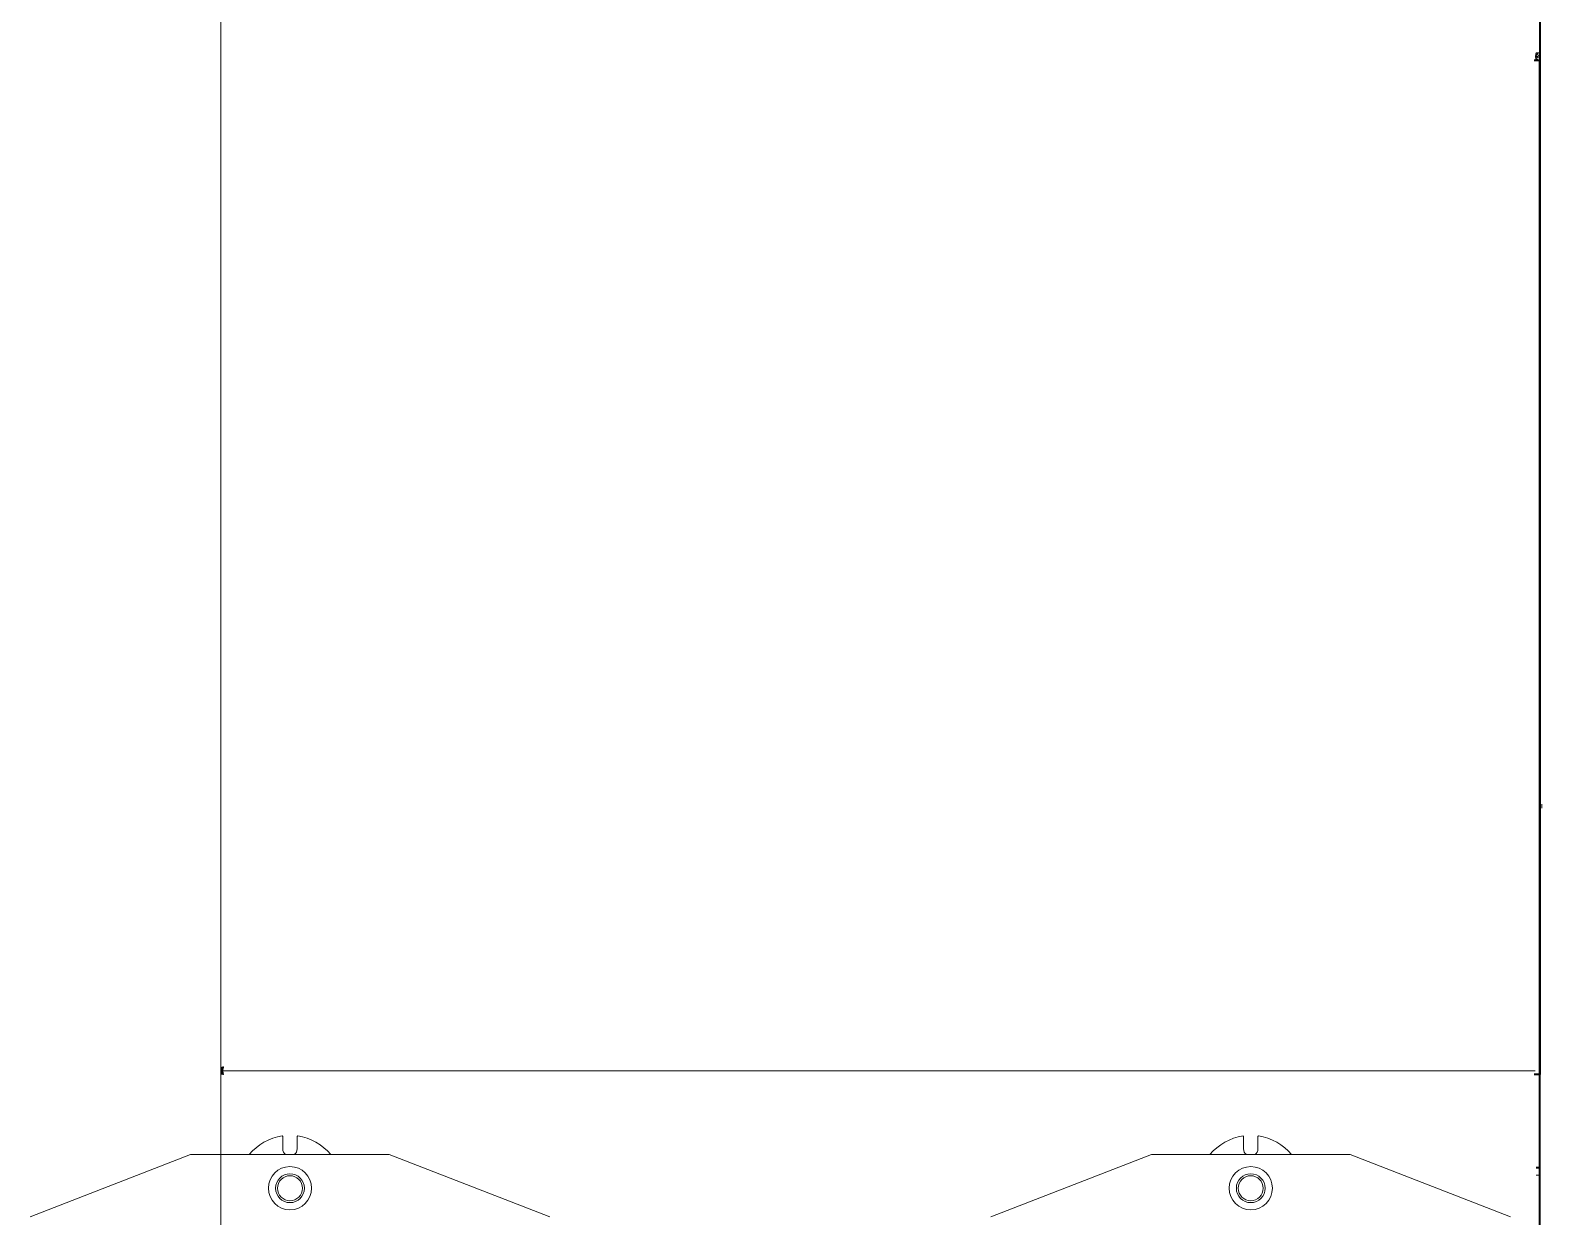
# Model space of a CAD drawing. Extents: x 28911 to 70911, y -59 to 29641.
# Drawn here: x 42002 to 43576, y 19371 to 20606 of the extents above; entities that cross this region are included whole.
import ezdxf

# ---------------------------------------------------------------- set-up
doc = ezdxf.new("R2010")
doc.units = 0
doc.header["$LTSCALE"] = 300
doc.header["$MEASUREMENT"] = 0
doc.linetypes.add('CONTINUA', pattern=[0])
doc.linetypes.add('HIDDEN', pattern=[0.375, 0.25, -0.125])
for name, color, linetype, lineweight in [('22 CONTINUA 0.18', 3, 'Continuous', 18), ('23 CONTINUA 0.35', 4, 'Continuous', 35), ('31 NASCOSTA 0.18', 3, 'HIDDEN', 18)]:
    doc.layers.add(name, color=color, linetype=linetype, lineweight=lineweight)

# ---------------------------------------------------------------- blocks, each defined once
blk = doc.blocks.new('A$C140b60f8')
at = {"layer": '31 NASCOSTA 0.18', "color": 7, "linetype": 'CONTINUA'}
for p, q in [((-1508.1, 192.3), (-1507.5, 191.8)), ((-1507.5, 190.2), (-1507.5, 178.8)), ((-1492.5, 191.8), (-1491.9, 192.3)), ((-1492.5, 178.8), (-1492.5, 190.2)), ((-508.1, 192.3), (-507.5, 191.8)), ((-507.5, 190.2), (-507.5, 178.8)), ((-492.5, 191.8), (-491.9, 192.3)), ((-492.5, 178.8), (-492.5, 190.2)), ((-1770.4, 108.1), (-1603.4, 172.8)), ((-1603.1, 172.8), (-1594.7, 172.8)), ((-1545.6, 172.8), (-1594.7, 172.8)), ((-1544.3, 172.8), (-1545.6, 172.8)), ((-1455.7, 172.8), (-1544.3, 172.8)), ((-1454.4, 172.8), (-1455.7, 172.8)), ((-1405.3, 172.8), (-1454.4, 172.8)), ((-1405.3, 172.8), (-1396.9, 172.8)), ((-1396.6, 172.8), (-1229.6, 108.1)), ((-770.4, 108.1), (-603.4, 172.8)), ((-603.1, 172.8), (-594.7, 172.8)), ((-545.6, 172.8), (-594.7, 172.8)), ((-544.3, 172.8), (-545.6, 172.8)), ((-455.7, 172.8), (-544.3, 172.8)), ((-454.4, 172.8), (-455.7, 172.8)), ((-405.3, 172.8), (-454.4, 172.8)), ((-405.3, 172.8), (-396.9, 172.8)), ((-396.6, 172.8), (-229.6, 108.1))]:
    blk.add_line(p, q, dxfattribs=at)
for points in [[(-1507.5, 190.2), (-1507.5, 178.8, 0.236068), (-1504.5, 172.8), (-1495.5, 172.8, 0.236068), (-1492.5, 178.8), (-1492.5, 190.2)], [(-507.5, 190.2), (-507.5, 178.8, 0.236068), (-504.5, 172.8), (-495.5, 172.8, 0.236068), (-492.5, 178.8), (-492.5, 190.2)]]:
    blk.add_lwpolyline(points, format="xyb", dxfattribs=at)
for centre, radius in [((-1500, 137.8), 22.5), ((-500, 137.8), 22.5), ((-1500, 137.8), 15), ((-1500, 137.8), 13), ((-500, 137.8), 15), ((-500, 137.8), 13)]:
    blk.add_circle(centre, radius, dxfattribs=at)
for centre, radius, start, end in [((-1500, 137.8), 55, 98.4409, 140.4788), ((-1500, 137.8), 55, 39.5212, 81.5591), ((-500, 137.8), 55, 98.4409, 140.4788), ((-500, 137.8), 55, 39.5212, 81.5591), ((-1500, 178.8), 7.5, 180, 233.1301), ((-1500, 178.8), 7.5, 306.8699, 0), ((-500, 178.8), 7.5, 180, 233.1301), ((-500, 178.8), 7.5, 306.8699, 0), ((-1603.1, 172), 0.83, 90.0509, 111.2656), ((-1396.9, 172), 0.83, 68.7344, 89.9491), ((-603.1, 172), 0.83, 90.0509, 111.2656), ((-396.9, 172), 0.83, 68.7344, 89.9491)]:
    blk.add_arc(centre, radius, start, end, dxfattribs=at)
for points, knots in [([(-1507.5, 191.8), (-1507.5, 191.7), (-1507.5, 191.7), (-1507.5, 191.3), (-1507.5, 190.8), (-1507.5, 190.4), (-1507.5, 190.2)], [0, 0, 0, 0, 0.250508, 0.500159, 0.749962, 1, 1, 1, 1]), ([(-1492.5, 190.2), (-1492.5, 190.4), (-1492.5, 190.8), (-1492.5, 191.3), (-1492.5, 191.7), (-1492.5, 191.7), (-1492.5, 191.8)], [0, 0, 0, 0, 0.250602, 0.500291, 0.750045, 1, 1, 1, 1]), ([(-507.5, 191.8), (-507.5, 191.7), (-507.5, 191.7), (-507.5, 191.3), (-507.5, 190.8), (-507.5, 190.4), (-507.5, 190.2)], [0, 0, 0, 0, 0.250508, 0.500159, 0.749962, 1, 1, 1, 1]), ([(-492.5, 190.2), (-492.5, 190.4), (-492.5, 190.8), (-492.5, 191.3), (-492.5, 191.7), (-492.5, 191.7), (-492.5, 191.8)], [0, 0, 0, 0, 0.250602, 0.500291, 0.750045, 1, 1, 1, 1])]:
    blk.add_open_spline(points, degree=3, knots=knots, dxfattribs=at)
blk = doc.blocks.new('A$Ca74f9bd3')
at = {"layer": '22 CONTINUA 0.18', "color": 7}
for p, q in [((-989, 3513.6), (-989, -2634)), ((-2362, 1744), (-2362, 2967)), ((-2362, 1844.7), (-2362, 1848.7)), ((-2358, 1848.7), (-2362, 1848.7)), ((-2362, 1844.7), (-2362, 1840.7)), ((-2362, 1840.7), (-2358, 1840.7)), ((-2362, 688.7), (-2362, 1840.7)), ((-990.7, 1740), (-2357.3, 1740)), ((-990.7, 1742), (-990.7, 1740)), ((-990.7, 1738), (-990.7, 1740)), ((-990, 1742.7), (-990, 1737.3)), ((-2364, 1462.7), (-2364, 1466.7)), ((-2362, 688.7), (-2362, 680.7)), ((-2358, 688.7), (-2362, 688.7)), ((-2362, 680.7), (-2358, 680.7)), ((-2362, -471.3), (-2362, 680.7)), ((-2358, 684.7), (-2358, 686.7)), ((-2358, 684.7), (-2357.3, 684.7)), ((-2358, 684.7), (-2358, 682.7))]:
    blk.add_line(p, q, dxfattribs=at)
for points, knots in [([(-989, 1743.3), (-989.3, 1743.4), (-989.9, 1743.6), (-991, 1743.8), (-991.7, 1743.9), (-992, 1744)], [0, 0, 0, 0, 0.3662597, 0.7720479, 1, 1, 1, 1]), ([(-990, 1742.7), (-990, 1742.8), (-990.1, 1743), (-990.5, 1743.3), (-991.1, 1743.6), (-991.6, 1743.8), (-991.9, 1744), (-992, 1744)], [0, 0, 0, 0, 0.2324, 0.4648, 0.697108, 0.929417, 1, 1, 1, 1]), ([(-992, 1744), (-991.9, 1743.5), (-991.7, 1742.6), (-991.4, 1741.4), (-991.1, 1740.5), (-990.9, 1740.1), (-990.8, 1740), (-990.7, 1740)], [0, 0, 0, 0, 0.219203, 0.43842, 0.657637, 0.876854, 1, 1, 1, 1]), ([(-992, 1744), (-991.9, 1743.8), (-991.7, 1743.3), (-991.4, 1742.6), (-991.1, 1742.2), (-990.9, 1742), (-990.7, 1742), (-990.7, 1742)], [0, 0, 0, 0, 0.2324, 0.4648, 0.697108, 0.929417, 1, 1, 1, 1]), ([(-990.7, 1740), (-990.8, 1740), (-991, 1739.9), (-991.3, 1739.1), (-991.6, 1738.1), (-991.8, 1737), (-991.9, 1736.3), (-992, 1736)], [0, 0, 0, 0, 0.2192026, 0.4384199, 0.6576372, 0.8768544, 1, 1, 1, 1]), ([(-990.7, 1738), (-990.8, 1738), (-991, 1737.9), (-991.3, 1737.5), (-991.6, 1736.9), (-991.8, 1736.4), (-992, 1736.1), (-992, 1736)], [0, 0, 0, 0, 0.2324, 0.4648, 0.697108, 0.929417, 1, 1, 1, 1]), ([(-992, 1736), (-991.8, 1736.1), (-991.3, 1736.3), (-990.6, 1736.6), (-990.2, 1736.9), (-990, 1737.1), (-990, 1737.3), (-990, 1737.3)], [0, 0, 0, 0, 0.2324, 0.4648, 0.6971084, 0.9294166, 1, 1, 1, 1]), ([(-992, 1736), (-991.5, 1736.1), (-990.6, 1736.3), (-989.6, 1736.5), (-989.2, 1736.7), (-989, 1736.7)], [0, 0, 0, 0, 0.4062036, 0.8124344, 1, 1, 1, 1]), ([(-2362, 688.7), (-2362, 688.2), (-2361.9, 687.3), (-2361.2, 686.1), (-2360.1, 685.2), (-2359, 684.8), (-2358.3, 684.7), (-2358, 684.7)], [0, 0, 0, 0, 0.2160518, 0.4321076, 0.6481634, 0.8642191, 1, 1, 1, 1]), ([(-2358, 684.7), (-2358.5, 684.6), (-2359.4, 684.6), (-2360.6, 683.9), (-2361.5, 682.8), (-2361.9, 681.7), (-2362, 681), (-2362, 680.7)], [0, 0, 0, 0, 0.2160518, 0.4321076, 0.6481634, 0.8642191, 1, 1, 1, 1]), ([(-2360, 688.7), (-2360, 688.5), (-2359.9, 688), (-2359.6, 687.4), (-2359, 686.9), (-2358.5, 686.7), (-2358.1, 686.7), (-2358, 686.7)], [0, 0, 0, 0, 0.2201388, 0.4402776, 0.6603742, 0.8804705, 1, 1, 1, 1]), ([(-2360, 688.7), (-2360, 688.6), (-2359.9, 688.4), (-2359.5, 688.1), (-2358.9, 687.8), (-2358.4, 687.6), (-2358.1, 687.4), (-2358, 687.4)], [0, 0, 0, 0, 0.2324, 0.4648, 0.697108, 0.929417, 1, 1, 1, 1]), ([(-2358, 682.7), (-2358.2, 682.7), (-2358.7, 682.6), (-2359.3, 682.3), (-2359.8, 681.7), (-2360, 681.2), (-2360, 680.8), (-2360, 680.7)], [0, 0, 0, 0, 0.220139, 0.440278, 0.660374, 0.88047, 1, 1, 1, 1]), ([(-2358, 682), (-2358.2, 681.9), (-2358.7, 681.7), (-2359.4, 681.4), (-2359.8, 681.1), (-2360, 680.9), (-2360, 680.7), (-2360, 680.7)], [0, 0, 0, 0, 0.2324, 0.4648, 0.697108, 0.929417, 1, 1, 1, 1]), ([(-2358, 682), (-2358.5, 681.9), (-2359.1, 681.8), (-2359.6, 681.6), (-2359.8, 681.6)], [0, 0, 0, 0, 0.74352, 1, 1, 1, 1]), ([(-2359.7, 687.8), (-2359.4, 687.7), (-2358.9, 687.6), (-2358.3, 687.5), (-2358, 687.4)], [0, 0, 0, 0, 0.576154, 1, 1, 1, 1]), ([(-2357.3, 684.7), (-2357.3, 684.7), (-2357.4, 684.8), (-2357.6, 685.5), (-2357.8, 686.5), (-2357.9, 687.7), (-2358, 688.4), (-2358, 688.7)], [0, 0, 0, 0, 0.216052, 0.432108, 0.648163, 0.864219, 1, 1, 1, 1]), ([(-2358, 680.7), (-2357.9, 681.1), (-2357.8, 682), (-2357.7, 683.3), (-2357.5, 684.2), (-2357.4, 684.6), (-2357.3, 684.7), (-2357.3, 684.7)], [0, 0, 0, 0, 0.216052, 0.432108, 0.648163, 0.864219, 1, 1, 1, 1])]:
    blk.add_open_spline(points, degree=3, knots=knots, dxfattribs=at)
at = {"layer": '23 CONTINUA 0.35', "color": 7}
blk.add_line((-2362, 2971), (-2362, 1740), dxfattribs=at)
for points in [[(-2358, 1840.7), (-2362, 1840.7), (-2362, 688.7), (-2356.1, 688.7)], [(-2323.7, -2634), (-2362, -2634), (-2362, -1744), (-2362, -1744), (-2362, -1736), (-2362, -1736), (-2362, -584), (-2362, -576), (-2362, 576), (-2362, 584), (-2362, 1736), (-2362, 1740), (-2362, 1744), (-2356.1, 1744)], [(-2360.3, 684.7), (-2358, 684.7)]]:
    blk.add_lwpolyline(points, dxfattribs=at)

msp = doc.modelspace()

# ---------------------------------------------------------------- block references
at = {"layer": '23 CONTINUA 0.35', "rotation": 180}
msp.add_blockref('A$Ca74f9bd3', (41211.626, 21262.689), dxfattribs=at)
at = {"layer": '23 CONTINUA 0.35'}
msp.add_blockref('A$C140b60f8', (43772.732, 19262.539), dxfattribs=at)

doc.saveas('drawing.dxf')
